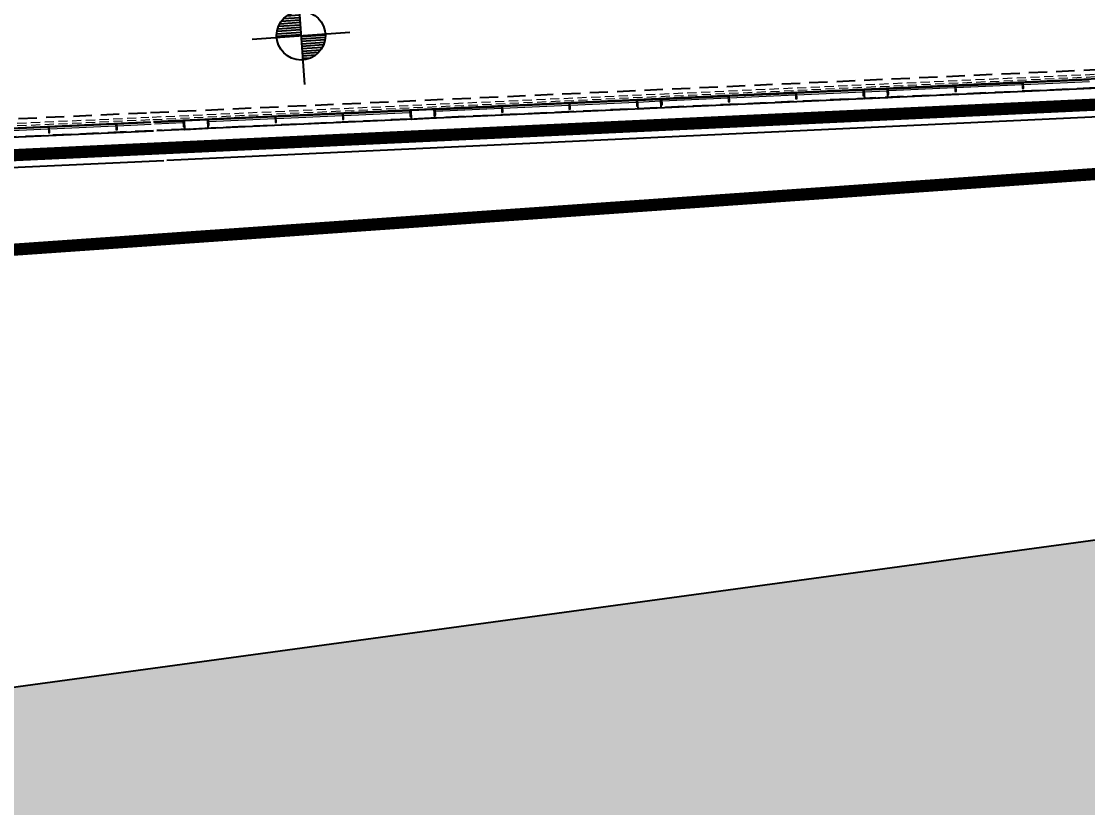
# Model space of a CAD drawing. Header units: millimetres. Extents: x 834681283 to 835686922, y 817551134 to 819407044.
# Drawn here: x 835599082 to 835616546, y 818105933 to 818118808 of the extents above; entities that cross this region are included whole.
import ezdxf
from ezdxf.enums import TextEntityAlignment as Align
from ezdxf.xclip import XClip

# ---------------------------------------------------------------- set-up
doc = ezdxf.new("R2010")
doc.units = ezdxf.units.MM
doc.header["$LTSCALE"] = 1200
doc.header["$MEASUREMENT"] = 0
doc.header["$XCLIPFRAME"] = 0
for name, pattern in [('P01-MAGP-EVA-GREENERY$0$HIDDEN', [0.375, 0.25, -0.125]), ('P01-MAGP-EVA-GREENERY$0$HIDDEN2', [0.1875, 0.125, -0.0625]), ('SITE BOUNDARY$0$CENTER', [2, 1.25, -0.25, 0.25, -0.25]), ('SITE BOUNDARY$0$PHANTOM', [2.5, 1.25, -0.25, 0.25, -0.25, 0.25, -0.25])]:
    doc.linetypes.add(name, pattern=pattern)
doc.layers.get('Defpoints').update_dxf_attribs({"color": 15})
for name, color, linetype in [('12027_SITE$0$AR-BLINE_AR_BS_', 6, 'Continuous'), ('12027_SITE$0$RLP061', 8, 'Continuous'), ('SITE BOUNDARY$0$XIQU-RLP0830A', 6, 'Continuous')]:
    doc.layers.add(name, color=color, linetype=linetype)
for name, color, linetype, lineweight in [('P01-MAAN-P-EVA$0$AR-F-LEV_AR_BS_', 4, 'Continuous', 25), ('P01-MAGP-EVA-GREENERY$0$AR-PLANT_AR_BS_MI_', 7, 'Continuous', 25), ('P01-MAGP-EVA-GREENERY$0$AR-STAIR_AR_BS_MI_', 7, 'Continuous', 18), ('P01-MAGP-EVA-GREENERY$0$AR-WA-STEEL_AR_BS_MI_', 3, 'Continuous', 0), ('P01-MAGP-EVA-GREENERY$0$LI-FIT', 8, 'Continuous', 25), ('P01-MAGP-EVA-GREENERY$0$RLP340', 8, 'P01-MAGP-EVA-GREENERY$0$HIDDEN2', 5), ('P01-MAGP-P-RF$0$AR-PLANT_AR_BS_MI_', 4, 'Continuous', 25), ('SITE BOUNDARY$0$AR-SIMS_BL_400', 1, 'SITE BOUNDARY$0$PHANTOM', 140)]:
    doc.layers.add(name, color=color, linetype=linetype, lineweight=lineweight)
doc.styles.add('P01-MAAN-P-EVA$0$RLP-SIMPLEX', font='simplex.shx', dxfattribs={"width": 0.8})
doc.styles.add('P01-MAAN-P-EVA$0$Style-Arial', font='arial.ttf')

# ---------------------------------------------------------------- blocks, each defined once
blk = doc.blocks.new('P01-MAAN-P-EVA$0$LEV1')
for p, q in [((0, 2), (0, -2)), ((-2, 0), (2, 0)), ((-0.999, 0.046), (0, 0.046)), ((-0.989, 0.146), (0, 0.146)), ((-0.969, 0.246), (0, 0.246)), ((0.999, -0.046), (0, -0.046)), ((0.989, -0.146), (0, -0.146)), ((0.969, -0.246), (0, -0.246)), ((0.938, -0.346), (0, -0.346)), ((0.895, -0.446), (0, -0.446)), ((0.838, -0.546), (0, -0.546)), ((0.764, -0.646), (0, -0.646)), ((0.667, -0.746), (0, -0.746)), ((0.534, -0.846), (0, -0.846)), ((0.326, -0.946), (0, -0.946))]:
    blk.add_line(p, q)
blk.add_circle((0, 0), 1)
blk = doc.blocks.new('P01-MAAN-P-EVA$0$F-LEV')
for p, q in [((-0.326, 0.946), (0, 0.946)), ((-0.895, 0.446), (0, 0.446)), ((-0.838, 0.546), (0, 0.546)), ((-0.764, 0.646), (0, 0.646)), ((-0.667, 0.746), (0, 0.746)), ((-0.534, 0.846), (0, 0.846)), ((-0.938, 0.346), (0, 0.346))]:
    blk.add_line(p, q)
blk.add_blockref('P01-MAAN-P-EVA$0$LEV1', (0, 0))
at = {"style": 'P01-MAAN-P-EVA$0$RLP-SIMPLEX', "width": 0.8}
blk.add_attdef('FFL', (1.5, 1), '', height=2, dxfattribs=at)
blk = doc.blocks.new('P01-MAAN-P-EVA')
at = {"layer": 'P01-MAAN-P-EVA$0$AR-F-LEV_AR_BS_'}
ref = blk.add_blockref('P01-MAAN-P-EVA$0$F-LEV', (835603662.6, 818118574.8), dxfattribs=dict(at, xscale=399.9999999886597, yscale=400.0000000000001, zscale=400.0000000000002, rotation=3.998588288781939))
ref.add_attrib('FFL', '6.00', dxfattribs={"layer": '0', "height": 800, "rotation": 3.99859, "style": 'P01-MAAN-P-EVA$0$Style-Arial', "width": 0.8}).set_placement((835603494.1, 818119957.6), align=Align.MIDDLE)
blk = doc.blocks.new('12027_SITE')
at = {"layer": '12027_SITE$0$RLP061'}
h = blk.add_hatch(color=253, dxfattribs=at)
h.dxf.hatch_style = 1
h.paths.add_polyline_path([(835290.6004, 818086.84181), (835315.38133, 818090.21829), (835316.23082, 818083.92535), (835291.47405, 818080.51353)])
at = {"layer": '12027_SITE$0$AR-BLINE_AR_BS_'}
blk.add_lwpolyline([(835290.6004, 818086.84181), (835315.38133, 818090.21829), (835316.23082, 818083.92535), (835291.47405, 818080.51353)], close=True, dxfattribs=at)
at = {"layer": 'Defpoints'}
blk.add_lwpolyline([(835304.58267, 818174.66028), (835238.73467, 818170.05694, 0.41421356), (835224.88222, 818154.12209), (835228.06927, 818108.53336, 0.41421356), (835244.00411, 818094.6809), (835289.06814, 818097.83127, 0.3152987), (835307.72761, 818112.94085), (835319.97543, 818155.65111, 0.52056715), (835304.58267, 818174.66028)], format="xyb", close=True, dxfattribs=at)
blk = doc.blocks.new('SITE BOUNDARY')
at = {"layer": 'SITE BOUNDARY$0$AR-SIMS_BL_400', "ltscale": 3, "const_width": 0.2}
blk.add_lwpolyline([(835205.968, 818187.322), (835227.402, 818191.142, 0.049194), (835256.687, 818199.396), (835258.823, 818200.232), (835285.938, 818202.051), (835285.973, 818201.416), (835309.272, 818202.672), (835309.221, 818203.614), (835336.548, 818205.448), (835336.791, 818204.998), (835338.006, 818193.445), (835338.387, 818177.043), (835337.676, 818162.317), (835336.374, 818150.707), (835335.943, 818146.535), (835335.078, 818138.01), (835334.561, 818125.55), (835334.745, 818110.371), (835335.616, 818097.309), (835212.761, 818088.72)], format="xyb", close=True, dxfattribs=at)
at = {"layer": 'SITE BOUNDARY$0$XIQU-RLP0830A', "color": 212, "linetype": 'SITE BOUNDARY$0$CENTER', "ltscale": 0.8, "true_color": 0xb300b3, "const_width": 0.2}
blk.add_lwpolyline([(835253.314, 818083.375), (835255.096, 818094.048), (835286.86, 818095.59), (835320.039, 818097.139)], dxfattribs=at)
blk = doc.blocks.new('P01-MAGP-P-RF')
at = {"layer": 'P01-MAGP-P-RF$0$AR-PLANT_AR_BS_MI_', "lineweight": 13}
blk.add_lwpolyline([(835319975, 818155651, 0.520567), (835304583, 818174660), (835238735, 818170057, 0.414214), (835224882, 818154122), (835228069, 818108533, 0.414214), (835244004, 818094681), (835289068, 818097831, 0.315299), (835307728, 818112941)], format="xyb", close=True, dxfattribs=at)
blk = doc.blocks.new('P01-MAGP-EVA-GREENERY')
at = {"layer": 'P01-MAGP-EVA-GREENERY$0$AR-PLANT_AR_BS_MI_'}
for p, q in [((835288722, 818096128), (835329568, 818097984)), ((835288733, 818095979), (835329574, 818097834))]:
    blk.add_line(p, q, dxfattribs=at)
at = {"layer": 'P01-MAGP-EVA-GREENERY$0$AR-PLANT_AR_BS_MI_', "ltscale": 0.15}
for p, q in [((835286860, 818095591), (835313395, 818096830)), ((835286869, 818095391), (835313205, 818096621))]:
    blk.add_line(p, q, dxfattribs=at)
at = {"layer": 'P01-MAGP-EVA-GREENERY$0$AR-PLANT_AR_BS_MI_', "linetype": 'P01-MAGP-EVA-GREENERY$0$HIDDEN'}
blk.add_lwpolyline([(835289010, 818096291), (835329561, 818098134), (835329574, 818097834), (835288733, 818095979), (835288479, 818099607), (835288779, 818099628), (835289010, 818096291)], close=True, dxfattribs=at)
at = {"layer": 'P01-MAGP-EVA-GREENERY$0$AR-STAIR_AR_BS_MI_'}
for p, q in [((835308411, 818097008), (835309489, 818097057)), ((835308412, 818096983), (835309491, 818097032)), ((835309514, 818097058), (835310593, 818097107)), ((835309516, 818097033), (835310594, 818097082)), ((835304699, 818096839), (835305778, 818096888)), ((835304701, 818096814), (835305779, 818096863)), ((835305803, 818096889), (835306882, 818096938)), ((835305804, 818096864), (835306883, 818096913)), ((835306907, 818096939), (835307282, 818096956)), ((835306908, 818096914), (835307283, 818096931)), ((835307307, 818096958), (835308386, 818097007)), ((835307308, 818096933), (835308387, 818096982)), ((835300988, 818096671), (835302067, 818096720)), ((835300989, 818096646), (835302068, 818096695)), ((835302092, 818096721), (835303171, 818096770)), ((835302093, 818096696), (835303172, 818096745)), ((835303196, 818096771), (835303570, 818096788)), ((835303197, 818096746), (835303572, 818096763)), ((835303595, 818096789), (835304674, 818096838)), ((835303597, 818096764), (835304676, 818096813)), ((835297277, 818096502), (835298356, 818096551)), ((835297278, 818096477), (835298357, 818096526)), ((835298381, 818096552), (835299460, 818096601)), ((835298382, 818096527), (835299461, 818096576)), ((835299884, 818096620), (835300963, 818096669)), ((835299886, 818096595), (835300964, 818096644)), ((835292462, 818096283), (835293541, 818096332)), ((835293566, 818096333), (835294645, 818096382)), ((835293567, 818096308), (835294646, 818096357)), ((835294670, 818096383), (835295749, 818096432)), ((835294671, 818096358), (835295750, 818096408)), ((835296173, 818096452), (835297252, 818096501)), ((835296174, 818096427), (835297253, 818096476)), ((835292463, 818096258), (835293542, 818096307))]:
    blk.add_line(p, q, dxfattribs=at)
at = {"layer": 'P01-MAGP-EVA-GREENERY$0$AR-WA-STEEL_AR_BS_MI_', "color": 7}
for points in [[(835309494, 818096966), (835309519, 818096967), (835309514, 818097067), (835309489, 818097066)], [(835305783, 818096797), (835305808, 818096798), (835305803, 818096898), (835305778, 818096897)], [(835306886, 818096847), (835306911, 818096849), (835306907, 818096948), (835306882, 818096947)], [(835307286, 818096867), (835307311, 818096868), (835307306, 818096968), (835307281, 818096967)], [(835308390, 818096916), (835308415, 818096917), (835308410, 818097017), (835308385, 818097016)], [(835300968, 818096578), (835300993, 818096580), (835300988, 818096680), (835300963, 818096678)], [(835302071, 818096629), (835302096, 818096630), (835302092, 818096730), (835302067, 818096728)], [(835303175, 818096679), (835303200, 818096680), (835303195, 818096780), (835303170, 818096779)], [(835303575, 818096698), (835303600, 818096699), (835303595, 818096799), (835303570, 818096798)], [(835304679, 818096747), (835304704, 818096748), (835304699, 818096848), (835304674, 818096847)], [(835297256, 818096410), (835297281, 818096411), (835297277, 818096511), (835297252, 818096510)], [(835298360, 818096460), (835298385, 818096461), (835298380, 818096561), (835298355, 818096560)], [(835299464, 818096510), (835299489, 818096511), (835299484, 818096611), (835299459, 818096610)], [(835299864, 818096529), (835299889, 818096531), (835299884, 818096631), (835299859, 818096629)], [(835293545, 818096241), (835293570, 818096242), (835293565, 818096342), (835293540, 818096341)], [(835294649, 818096291), (835294674, 818096293), (835294669, 818096392), (835294644, 818096391)], [(835295753, 818096342), (835295778, 818096343), (835295773, 818096443), (835295748, 818096441)], [(835296152, 818096361), (835296177, 818096362), (835296173, 818096462), (835296148, 818096461)]]:
    blk.add_lwpolyline(points, close=True, dxfattribs=at)
at = {"layer": 'P01-MAGP-EVA-GREENERY$0$LI-FIT'}
for points in [[(835306907, 818096948), (835307281, 818096967), (835307288, 818096817), (835306914, 818096799)], [(835303195, 818096780), (835303570, 818096798), (835303577, 818096648), (835303203, 818096630)], [(835299484, 818096611), (835299859, 818096629), (835299866, 818096480), (835299492, 818096461)], [(835295773, 818096443), (835296148, 818096461), (835296155, 818096311), (835295780, 818096293)]]:
    blk.add_lwpolyline(points, close=True, dxfattribs=at)
at = {"layer": 'P01-MAGP-EVA-GREENERY$0$RLP340'}
for p, q in [((835288764, 818096205), (835329575, 818098059)), ((835288765, 818096165), (835329576, 818098019))]:
    blk.add_line(p, q, dxfattribs=at)

msp = doc.modelspace()

# ---------------------------------------------------------------- block references
ref = msp.add_blockref('12027_SITE', (305980.4, 20741.3), dxfattribs=dict(xscale=1000, yscale=1000, zscale=1000))
XClip(ref).set_block_clipping_path([(835171.4179906907, 818003.0079180738), (835380.9419443216, 818241.1415228392)])
ref = msp.add_blockref('SITE BOUNDARY', (305980.4, 20741.3), dxfattribs=dict(xscale=1000, yscale=1000, zscale=1000))
XClip(ref).set_block_clipping_path([(835171.4179906907, 818003.0079180738), (835381.5676709538, 818003.0079180738), (835380.9419443216, 818241.1415228392), (835171.4179906907, 818241.1415228392)])
ref = msp.add_blockref('P01-MAGP-EVA-GREENERY', (305980.4, 20741.3))
XClip(ref).set_block_clipping_path([(835304579.1843739748, 818174710.1626656055), (835305796.1658229828, 818174873.3149367571), (835307662.0338196754, 818174689.8070785999), (835310520.3633885384, 818174065.1796945333), (835313081.8681743145, 818173026.5659970045), (835315581.7919986248, 818171259.1109881401), (835317651.2761323452, 818169000.3924677372), (835319046.8494220972, 818167007.0337247849), (835320133.4085228443, 818164236.8954862356), (835320669.2049217224, 818161588.3395450115), (835320843.1778568029, 818158211.3686239719), (835320023.4914252758, 818155637.3225638866), (835307775.6753731966, 818112927.0695824623), (835307486.5656324625, 818111403.7745717764), (835306472.3023188114, 818108849.5676202774), (835303557.4701333046, 818104111.4948183298), (835299124.0129835606, 818101088.6384549141), (835297415.7114913464, 818099718.8653644323), (835294427.9237889051, 818098869.5449544191), (835299696.7221286297, 818083540.2194343805), (835299696.7221286297, 818003007.9180737734), (835381567.6709537506, 818003007.9180737734), (835381567.6709537506, 818241141.5228391886), (835171417.9906907082, 818241141.5228391886), (835171417.9906907082, 818003007.9180737734), (835299646.7221286297, 818003007.9180737734), (835299646.7221286297, 818083531.8665624857), (835294380.619469285, 818098853.34912467), (835289071.624658823, 818097781.3911836147), (835244007.6001352072, 818094631.0239012241), (835243402.3726704121, 818094599.0591453314), (835242636.0318140984, 818094583.6296563148), (835241827.5000405312, 818094619.5304664373), (835240278.7908782959, 818094803.1013474464), (835238615.9808831215, 818095198.6516088247), (835236837.1062445641, 818095894.4355551004), (835235914.8181660175, 818096333.9795084), (835235308.0351868868, 818096662.1879467964), (835233986.3356232643, 818097536.8864938021), (835232722.9095510244, 818098548.7006295919), (835231238.5995907784, 818100145.3524557352), (835230243.8710234165, 818101523.0034087896), (835229459.3735334873, 818102997.1350084543), (835228749.5628561974, 818104567.9919320345), (835228038.0088664293, 818107442.8705242872), (835228019.3892208338, 818108529.8695997), (835224832.3401603699, 818154118.6039062738), (835224786.1936964989, 818154547.7584284544), (835224773.2807815075, 818155026.8918851614), (835224783.5408297777, 818155896.203827858), (835224816.960060358, 818156261.0471076965), (835224880.3945835829, 818156930.3651428223), (835224980.8038678169, 818157693.5020338297), (835225188.099565506, 818158657.4187650681), (835225368.2602261305, 818159369.9037799835), (835225838.1759520769, 818160711.976451993), (835226139.2108690739, 818161405.4137219191), (835226545.7954304218, 818162235.3437660933), (835227243.4511545897, 818163421.3939791918), (835227831.7674248219, 818164241.3849411011), (835228201.1016024351, 818164708.4587804079), (835228901.1138991117, 818165512.9794739485), (835229693.7146910429, 818166280.4427016973), (835231339.2155919075, 818167719.4297661781), (835233198.9440969229, 818168772.0604982376), (835234724.5905447006, 818169505.6878428459), (835236291.5872612, 818169941.2428172827), (835238731.1858590841, 818170106.8148210049)])
msp.add_blockref('P01-MAGP-P-RF', (305980.4, 20741.3))

# ---------------------------------------------------------------- next in the draw order: block references
msp.add_blockref('P01-MAAN-P-EVA', (0, 0))

doc.saveas('drawing.dxf')
